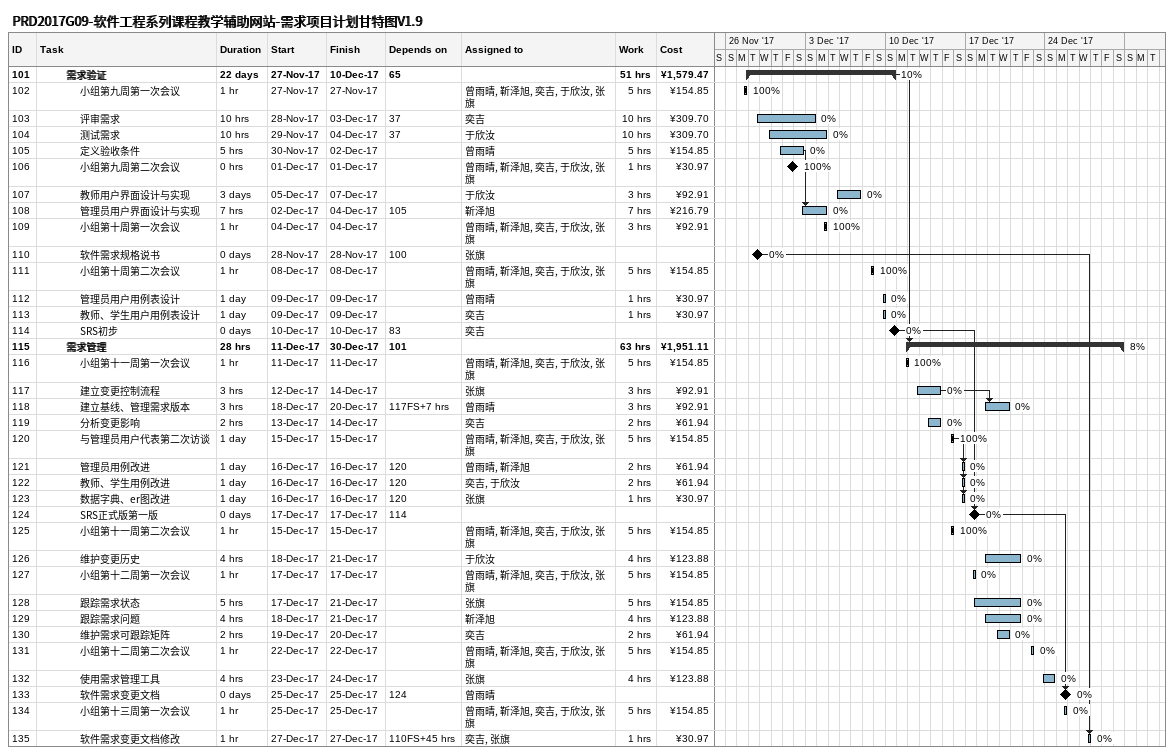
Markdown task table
PRD2017G09-软件工程系列课程教学辅助网站-需求项目计划甘特图V1.9

| ID | Level | Task | Duration | Start | Finish | Predecessors | Resources | % complete | Work (h) | Cost (¥) |
|---|---|---|---|---|---|---|---|---|---|---|
| 101 | 3 | **需求验证** | 22d | 2017-11-27 | 2017-12-10 | 65 |  | 10 | 51 | 1579.47 |
| 102 | 4 | 小组第九周第一次会议 | 1h | 2017-11-27 | 2017-11-27 |  | 曾雨晴, 靳泽旭, 奕吉, 于欣汝, 张旗 | 100 | 5 | 154.85 |
| 103 | 4 | 评审需求 | 10h | 2017-11-28 | 2017-12-03 | 37 | 奕吉 | 0 | 10 | 309.70 |
| 104 | 4 | 测试需求 | 10h | 2017-11-29 | 2017-12-04 | 37 | 于欣汝 | 0 | 10 | 309.70 |
| 105 | 4 | 定义验收条件 | 5h | 2017-11-30 | 2017-12-02 |  | 曾雨晴 | 0 | 5 | 154.85 |
| 106 | 4 | 小组第九周第二次会议 | 0h | 2017-12-01 | 2017-12-01 |  | 曾雨晴, 靳泽旭, 奕吉, 于欣汝, 张旗 | 100 | 1 | 30.97 |
| 107 | 4 | 教师用户界面设计与实现 | 3d | 2017-12-05 | 2017-12-07 |  | 于欣汝 | 0 | 3 | 92.91 |
| 108 | 4 | 管理员用户界面设计与实现 | 7h | 2017-12-02 | 2017-12-04 | 105 | 靳泽旭 | 0 | 7 | 216.79 |
| 109 | 4 | 小组第十周第一次会议 | 1h | 2017-12-04 | 2017-12-04 |  | 曾雨晴, 靳泽旭, 奕吉, 于欣汝, 张旗 | 100 | 3 | 92.91 |
| 110 | 4 | 软件需求规格说书 | 0d | 2017-11-28 | 2017-11-28 | 100 | 张旗 | 0 |  |  |
| 111 | 4 | 小组第十周第二次会议 | 1h | 2017-12-08 | 2017-12-08 |  | 曾雨晴, 靳泽旭, 奕吉, 于欣汝, 张旗 | 100 | 5 | 154.85 |
| 112 | 4 | 管理员用户用例表设计 | 1d | 2017-12-09 | 2017-12-09 |  | 曾雨晴 | 0 | 1 | 30.97 |
| 113 | 4 | 教师、学生用户用例表设计 | 1d | 2017-12-09 | 2017-12-09 |  | 奕吉 | 0 | 1 | 30.97 |
| 114 | 4 | SRS初步 | 0d | 2017-12-10 | 2017-12-10 | 83 | 奕吉 | 0 |  |  |
| 115 | 3 | **需求管理** | 28h | 2017-12-11 | 2017-12-30 | 101 |  | 8 | 63 | 1951.11 |
| 116 | 4 | 小组第十一周第一次会议 | 1h | 2017-12-11 | 2017-12-11 |  | 曾雨晴, 靳泽旭, 奕吉, 于欣汝, 张旗 | 100 | 5 | 154.85 |
| 117 | 4 | 建立变更控制流程 | 3h | 2017-12-12 | 2017-12-14 |  | 张旗 | 0 | 3 | 92.91 |
| 118 | 4 | 建立基线、管理需求版本 | 3h | 2017-12-18 | 2017-12-20 | 117FS+7h | 曾雨晴 | 0 | 3 | 92.91 |
| 119 | 4 | 分析变更影响 | 2h | 2017-12-13 | 2017-12-14 |  | 奕吉 | 0 | 2 | 61.94 |
| 120 | 4 | 与管理员用户代表第二次访谈 | 1d | 2017-12-15 | 2017-12-15 |  | 曾雨晴, 靳泽旭, 奕吉, 于欣汝, 张旗 | 100 | 5 | 154.85 |
| 121 | 4 | 管理员用例改进 | 1d | 2017-12-16 | 2017-12-16 | 120 | 曾雨晴, 靳泽旭 | 0 | 2 | 61.94 |
| 122 | 4 | 教师、学生用例改进 | 1d | 2017-12-16 | 2017-12-16 | 120 | 奕吉, 于欣汝 | 0 | 2 | 61.94 |
| 123 | 4 | 数据字典、er图改进 | 1d | 2017-12-16 | 2017-12-16 | 120 | 张旗 | 0 | 1 | 30.97 |
| 124 | 4 | SRS正式版第一版 | 0d | 2017-12-17 | 2017-12-17 | 114 |  | 0 |  |  |
| 125 | 4 | 小组第十一周第二次会议 | 1h | 2017-12-15 | 2017-12-15 |  | 曾雨晴, 靳泽旭, 奕吉, 于欣汝, 张旗 | 100 | 5 | 154.85 |
| 126 | 4 | 维护变更历史 | 4h | 2017-12-18 | 2017-12-21 |  | 于欣汝 | 0 | 4 | 123.88 |
| 127 | 4 | 小组第十二周第一次会议 | 1h | 2017-12-17 | 2017-12-17 |  | 曾雨晴, 靳泽旭, 奕吉, 于欣汝, 张旗 | 0 | 5 | 154.85 |
| 128 | 4 | 跟踪需求状态 | 5h | 2017-12-17 | 2017-12-21 |  | 张旗 | 0 | 5 | 154.85 |
| 129 | 4 | 跟踪需求问题 | 4h | 2017-12-18 | 2017-12-21 |  | 靳泽旭 | 0 | 4 | 123.88 |
| 130 | 4 | 维护需求可跟踪矩阵 | 2h | 2017-12-19 | 2017-12-20 |  | 奕吉 | 0 | 2 | 61.94 |
| 131 | 4 | 小组第十二周第二次会议 | 1h | 2017-12-22 | 2017-12-22 |  | 曾雨晴, 靳泽旭, 奕吉, 于欣汝, 张旗 | 0 | 5 | 154.85 |
| 132 | 4 | 使用需求管理工具 | 4h | 2017-12-23 | 2017-12-24 |  | 张旗 | 0 | 4 | 123.88 |
| 133 | 4 | 软件需求变更文档 | 0d | 2017-12-25 | 2017-12-25 | 124 | 曾雨晴 | 0 |  |  |
| 134 | 4 | 小组第十三周第一次会议 | 1h | 2017-12-25 | 2017-12-25 |  | 曾雨晴, 靳泽旭, 奕吉, 于欣汝, 张旗 | 0 | 5 | 154.85 |
| 135 | 4 | 软件需求变更文档修改 | 1h | 2017-12-27 | 2017-12-27 | 110FS+45h | 奕吉, 张旗 | 0 | 1 | 30.97 |
